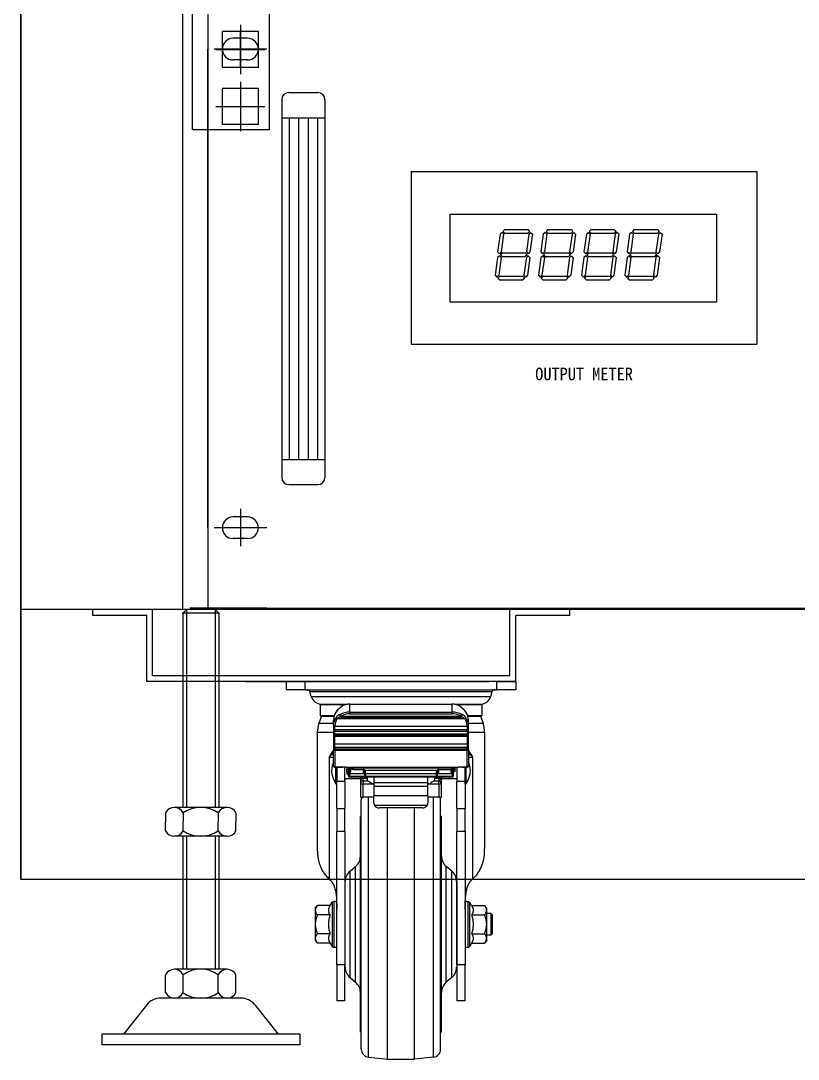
# Model space of a CAD drawing. Header units: millimetres. Extents: x 0 to 841, y 0 to 594.
# Drawn here: x 427.6 to 438.4, y 117.29 to 131.72 of the extents above; entities that cross this region are included whole.
import ezdxf
from ezdxf.enums import TextEntityAlignment as Align

# ---------------------------------------------------------------- set-up
doc = ezdxf.new("R2010")
doc.units = ezdxf.units.MM
doc.header["$LTSCALE"] = 10
doc.layers.add('LINE05', color=2, linetype='Continuous')
doc.layers.add('LINE06', color=9, linetype='Continuous')
doc.styles.get("Standard").update_dxf_attribs({"font": 'GulimChe.ttf'})

msp = doc.modelspace()

# ---------------------------------------------------------------- linework, layer by layer
at = {"layer": 'LINE05'}
for p, q in [((427.597, 227.286), (427.597, 119.786)), ((427.597, 119.786), (427.597, 227.286)), ((429.847, 123.536), (429.847, 223.661)), ((456.947, 123.536), (427.597, 123.536)), ((428.597, 123.456), (428.597, 123.536)), ((429.347, 123.456), (428.597, 123.456)), ((429.347, 122.536), (429.347, 123.456)), ((429.427, 122.616), (429.427, 123.536)), ((429.947, 123.561), (431.017, 123.561)), ((454.347, 123.549), (430.197, 123.549)), ((430.197, 123.549), (454.347, 123.549)), ((454.347, 123.549), (430.197, 123.549)), ((434.392, 122.616), (434.392, 123.536)), ((434.472, 122.536), (434.472, 123.456)), ((435.222, 123.456), (434.472, 123.456)), ((435.222, 123.456), (435.222, 123.536)), ((434.392, 122.616), (429.427, 122.616)), ((434.472, 122.536), (429.347, 122.536)), ((430.722, 122.536), (434.097, 122.536)), ((431.284, 122.536), (431.547, 122.536)), ((431.284, 122.536), (431.284, 122.423)), ((431.547, 122.423), (431.284, 122.423)), ((434.209, 122.536), (431.547, 122.536)), ((431.547, 122.423), (431.547, 122.536)), ((431.547, 122.423), (434.209, 122.423)), ((434.209, 122.536), (434.472, 122.536)), ((434.209, 122.423), (434.209, 122.536)), ((434.472, 122.423), (434.209, 122.423)), ((434.472, 122.536), (434.472, 122.423)), ((431.611, 122.397), (434.145, 122.397)), ((431.631, 122.328), (431.611, 122.397)), ((431.631, 122.328), (434.125, 122.328)), ((434.125, 122.328), (434.145, 122.397)), ((431.755, 122.215), (432.102, 122.215)), ((431.755, 122.215), (431.755, 122.063)), ((431.775, 122.221), (432.131, 122.221)), ((432.166, 122.223), (433.591, 122.223)), ((432.166, 122.223), (432.166, 122.222)), ((432.166, 122.222), (433.591, 122.222)), ((432.166, 122.112), (432.166, 122.222)), ((433.591, 122.222), (433.591, 122.223)), ((433.591, 122.112), (433.591, 122.222)), ((433.625, 122.221), (433.981, 122.221)), ((433.655, 122.215), (434.001, 122.215)), ((434.001, 122.215), (434.001, 122.063)), ((431.773, 122.056), (431.738, 121.957)), ((431.755, 122.063), (431.951, 122.063)), ((431.763, 122.056), (431.949, 122.056)), ((431.941, 121.923), (431.941, 121.999)), ((431.993, 122.021), (433.764, 122.021)), ((432.047, 122.053), (433.709, 122.053)), ((432.047, 122.053), (432.047, 122.041)), ((432.047, 122.041), (433.709, 122.041)), ((432.166, 122.112), (433.591, 122.112)), ((432.166, 122.112), (432.166, 122.088)), ((432.166, 122.088), (433.591, 122.088)), ((433.591, 122.088), (433.591, 122.112)), ((433.709, 122.041), (433.709, 122.053)), ((433.805, 122.063), (434.001, 122.063)), ((433.807, 122.056), (433.994, 122.056)), ((433.816, 121.923), (433.816, 121.999)), ((433.983, 122.056), (434.019, 121.957)), ((431.738, 121.957), (431.941, 121.957)), ((431.941, 121.923), (431.941, 121.85)), ((431.941, 121.85), (431.941, 121.815)), ((431.959, 121.916), (433.797, 121.916)), ((431.959, 121.868), (431.959, 121.916)), ((431.959, 121.868), (433.797, 121.868)), ((431.959, 121.868), (431.959, 121.843)), ((433.797, 121.843), (431.959, 121.843)), ((431.959, 121.809), (431.959, 121.843)), ((433.797, 121.916), (433.797, 121.868)), ((433.797, 121.843), (433.797, 121.868)), ((433.797, 121.843), (433.797, 121.809)), ((433.816, 121.957), (434.019, 121.957)), ((433.816, 121.85), (433.816, 121.923)), ((433.816, 121.815), (433.816, 121.85)), ((431.716, 121.83), (431.941, 121.83)), ((431.716, 121.83), (431.716, 120.213)), ((431.941, 121.815), (431.941, 121.784)), ((431.941, 121.784), (431.941, 121.679)), ((431.959, 121.809), (433.797, 121.809)), ((431.959, 121.809), (431.959, 121.797)), ((431.959, 121.797), (433.797, 121.797)), ((431.959, 121.777), (431.959, 121.797)), ((431.959, 121.672), (431.959, 121.777)), ((431.959, 121.777), (433.797, 121.777)), ((433.797, 121.797), (433.797, 121.809)), ((433.797, 121.797), (433.797, 121.777)), ((433.797, 121.777), (433.797, 121.672)), ((433.816, 121.83), (434.041, 121.83)), ((433.816, 121.784), (433.816, 121.815)), ((433.816, 121.679), (433.816, 121.784)), ((434.041, 121.83), (434.041, 120.213)), ((431.941, 121.679), (431.941, 121.606)), ((431.941, 121.606), (431.941, 121.589)), ((431.941, 121.364), (431.941, 121.589)), ((431.959, 121.672), (433.797, 121.672)), ((431.959, 121.624), (431.959, 121.672)), ((431.959, 121.624), (433.797, 121.624)), ((431.959, 121.624), (431.959, 121.599)), ((431.959, 121.599), (433.797, 121.599)), ((431.959, 121.582), (431.959, 121.599)), ((431.959, 121.582), (433.797, 121.582)), ((431.959, 121.582), (431.959, 121.345)), ((433.797, 121.672), (433.797, 121.624)), ((433.797, 121.599), (433.797, 121.624)), ((433.797, 121.599), (433.797, 121.582)), ((433.797, 121.345), (433.797, 121.582)), ((433.816, 121.606), (433.816, 121.679)), ((433.816, 121.589), (433.816, 121.606)), ((433.816, 121.589), (433.816, 121.364)), ((431.881, 121.486), (431.941, 121.486)), ((431.881, 121.486), (431.881, 119.792)), ((433.816, 121.486), (433.875, 121.486)), ((433.875, 119.792), (433.875, 121.486)), ((431.959, 121.345), (431.959, 121.345)), ((431.959, 121.345), (432.072, 121.345)), ((432.072, 121.345), (431.959, 121.345)), ((431.974, 121.115), (431.974, 121.345)), ((431.98, 121.111), (431.98, 121.345)), ((431.988, 121.345), (431.988, 121.148)), ((432.072, 121.345), (432.072, 121.345)), ((432.1, 121.148), (432.1, 121.345)), ((432.116, 121.345), (433.678, 121.345)), ((432.128, 121.345), (432.128, 121.317)), ((432.128, 121.317), (432.147, 121.317)), ((432.128, 121.28), (432.128, 121.317)), ((432.128, 121.28), (432.128, 121.254)), ((432.147, 121.28), (432.128, 121.28)), ((432.128, 121.254), (432.147, 121.254)), ((432.147, 121.345), (432.147, 121.344)), ((432.147, 121.344), (432.147, 121.305)), ((432.147, 121.305), (432.147, 121.263)), ((432.147, 121.263), (432.147, 121.226)), ((433.636, 121.334), (432.158, 121.334)), ((432.166, 121.321), (432.166, 121.331)), ((432.166, 121.321), (432.166, 121.314)), ((432.178, 121.321), (432.166, 121.321)), ((432.178, 121.314), (432.166, 121.314)), ((432.166, 121.273), (432.166, 121.314)), ((432.166, 121.273), (432.166, 121.254)), ((432.177, 121.273), (432.166, 121.273)), ((432.166, 121.217), (432.166, 121.254)), ((432.372, 121.254), (432.166, 121.254)), ((432.222, 121.313), (432.353, 121.313)), ((432.353, 121.313), (432.353, 121.266)), ((432.372, 121.273), (432.353, 121.273)), ((432.372, 121.308), (432.372, 121.273)), ((432.372, 121.254), (432.372, 121.273)), ((432.372, 121.254), (432.372, 121.22)), ((433.376, 121.298), (432.38, 121.298)), ((432.39, 121.257), (433.366, 121.257)), ((433.384, 121.273), (433.384, 121.308)), ((433.384, 121.273), (433.384, 121.254)), ((433.403, 121.273), (433.384, 121.273)), ((433.384, 121.22), (433.384, 121.254)), ((433.591, 121.254), (433.384, 121.254)), ((433.403, 121.266), (433.403, 121.313)), ((433.403, 121.313), (433.572, 121.313)), ((433.591, 121.273), (433.58, 121.273)), ((433.591, 121.314), (433.581, 121.314)), ((433.591, 121.314), (433.591, 121.316)), ((433.591, 121.314), (433.591, 121.273)), ((433.591, 121.254), (433.591, 121.273)), ((433.591, 121.254), (433.591, 121.217)), ((433.609, 121.305), (433.609, 121.322)), ((433.609, 121.317), (433.628, 121.317)), ((433.609, 121.263), (433.609, 121.305)), ((433.628, 121.28), (433.609, 121.28)), ((433.609, 121.226), (433.609, 121.263)), ((433.628, 121.331), (433.628, 121.317)), ((433.628, 121.317), (433.628, 121.28)), ((433.647, 121.344), (433.647, 121.345)), ((433.656, 121.345), (433.656, 121.148)), ((433.722, 121.345), (433.797, 121.345)), ((433.797, 121.345), (433.722, 121.345)), ((433.722, 121.345), (433.722, 121.345)), ((433.769, 121.111), (433.769, 121.345)), ((433.769, 121.148), (433.769, 121.345)), ((433.777, 121.111), (433.777, 121.345)), ((433.782, 121.114), (433.782, 121.345)), ((433.797, 121.345), (433.797, 121.345)), ((431.98, 121.111), (431.988, 121.111)), ((431.988, 120.773), (431.988, 121.148)), ((432.1, 121.148), (431.988, 121.148)), ((432.1, 121.186), (432.316, 121.186)), ((432.1, 121.148), (432.1, 120.773)), ((433.591, 121.217), (432.166, 121.217)), ((432.166, 121.217), (432.166, 121.207)), ((433.591, 121.207), (432.166, 121.207)), ((432.316, 121.189), (432.316, 121.157)), ((432.316, 121.157), (432.316, 121.116)), ((432.316, 121.116), (432.316, 120.93)), ((432.353, 121.194), (432.353, 121.207)), ((432.353, 121.193), (432.353, 121.194)), ((432.409, 121.194), (432.353, 121.194)), ((432.353, 121.193), (432.409, 121.193)), ((432.353, 121.152), (432.353, 121.193)), ((432.353, 121.152), (432.353, 121.113)), ((432.424, 121.152), (432.353, 121.152)), ((432.353, 120.927), (432.353, 121.113)), ((432.353, 121.113), (432.484, 121.113)), ((432.39, 121.218), (433.366, 121.218)), ((432.391, 121.218), (432.391, 121.251)), ((432.409, 121.207), (432.409, 121.164)), ((432.484, 121.113), (432.503, 121.113)), ((432.503, 121.207), (432.503, 121.128)), ((433.253, 121.128), (432.503, 121.128)), ((432.503, 121.128), (432.503, 121.08)), ((433.253, 121.128), (433.253, 121.207)), ((433.253, 121.08), (433.253, 121.128)), ((433.253, 121.113), (433.272, 121.113)), ((433.272, 121.113), (433.403, 121.113)), ((433.403, 121.152), (433.332, 121.152)), ((433.347, 121.164), (433.347, 121.207)), ((433.403, 121.194), (433.347, 121.194)), ((433.347, 121.193), (433.403, 121.193)), ((433.366, 121.251), (433.366, 121.218)), ((433.403, 121.207), (433.403, 121.194)), ((433.403, 121.193), (433.403, 121.194)), ((433.403, 121.193), (433.403, 121.152)), ((433.403, 121.113), (433.403, 121.152)), ((433.403, 121.113), (433.403, 120.927)), ((433.441, 121.157), (433.441, 121.189)), ((433.441, 121.186), (433.656, 121.186)), ((433.441, 121.116), (433.441, 121.157)), ((433.441, 120.93), (433.441, 121.116)), ((433.591, 121.207), (433.591, 121.217)), ((433.769, 121.148), (433.656, 121.148)), ((433.656, 120.773), (433.656, 121.148)), ((433.769, 121.148), (433.769, 120.773)), ((433.769, 121.111), (433.777, 121.111)), ((432.503, 121.08), (433.253, 121.08)), ((432.503, 121.08), (432.503, 120.946)), ((433.253, 120.946), (433.253, 121.08)), ((432.327, 117.425), (432.327, 120.897)), ((432.503, 120.927), (432.353, 120.927)), ((432.428, 117.313), (432.428, 120.927)), ((433.253, 120.946), (432.503, 120.946)), ((432.503, 120.848), (432.503, 120.946)), ((433.253, 120.946), (433.253, 120.848)), ((433.403, 120.927), (433.253, 120.927)), ((433.328, 117.313), (433.328, 120.927)), ((433.429, 117.425), (433.429, 120.897)), ((431.988, 120.773), (431.988, 120.458)), ((431.988, 120.773), (432.1, 120.773)), ((432.1, 120.458), (432.1, 120.773)), ((433.243, 120.812), (432.513, 120.812)), ((433.178, 120.779), (432.578, 120.779)), ((432.691, 117.286), (432.691, 120.779)), ((433.066, 117.286), (433.066, 120.779)), ((433.656, 120.773), (433.769, 120.773)), ((433.656, 120.773), (433.656, 120.458)), ((433.769, 120.458), (433.769, 120.773)), ((432.316, 120.661), (432.327, 120.662)), ((432.316, 117.661), (432.316, 120.661)), ((433.441, 120.661), (433.429, 120.662)), ((433.441, 117.661), (433.441, 120.661)), ((431.988, 118.597), (431.988, 120.458)), ((431.988, 120.458), (432.1, 120.458)), ((432.1, 120.458), (432.1, 118.597)), ((433.656, 118.597), (433.656, 120.458)), ((433.656, 120.458), (433.769, 120.458)), ((433.769, 120.458), (433.769, 118.597)), ((432.171, 119.901), (432.248, 119.965)), ((432.248, 118.357), (432.248, 119.965)), ((433.585, 119.901), (433.508, 119.965)), ((433.508, 118.357), (433.508, 119.965)), ((432.171, 118.421), (432.171, 119.901)), ((433.585, 118.421), (433.585, 119.901)), ((456.947, 119.786), (427.597, 119.786)), ((432.104, 118.565), (432.104, 119.757)), ((433.653, 119.757), (433.653, 118.565)), ((431.688, 119.386), (431.717, 119.421)), ((431.688, 119.386), (431.688, 119.356)), ((431.896, 119.421), (431.717, 119.421)), ((431.896, 119.421), (431.924, 119.467)), ((431.924, 119.467), (431.924, 119.161)), ((431.961, 119.48), (431.946, 119.48)), ((431.946, 119.48), (431.946, 119.161)), ((433.795, 119.48), (433.81, 119.48)), ((433.81, 118.842), (433.81, 119.48)), ((433.86, 119.421), (433.833, 119.467)), ((433.833, 118.855), (433.833, 119.467)), ((433.86, 119.421), (434.04, 119.421)), ((434.069, 119.386), (434.04, 119.421)), ((434.069, 119.356), (434.069, 119.386)), ((431.688, 119.356), (431.688, 119.161)), ((431.896, 119.291), (431.717, 119.291)), ((432.104, 119.307), (432.1, 119.307)), ((433.653, 119.307), (433.656, 119.307)), ((433.86, 119.291), (434.04, 119.291)), ((434.069, 119.161), (434.069, 119.356)), ((434.125, 119.311), (434.069, 119.311)), ((434.144, 119.292), (434.125, 119.311)), ((434.125, 119.311), (434.125, 119.161)), ((434.144, 119.292), (434.144, 119.161)), ((431.688, 119.161), (431.688, 118.966)), ((431.924, 119.161), (431.924, 118.855)), ((431.946, 119.161), (431.946, 118.842)), ((434.069, 118.966), (434.069, 119.161)), ((434.125, 119.161), (434.125, 119.011)), ((434.144, 119.161), (434.144, 119.03)), ((431.688, 118.966), (431.688, 118.936)), ((431.896, 119.031), (431.717, 119.031)), ((432.104, 119.015), (432.1, 119.015)), ((433.653, 119.015), (433.656, 119.015)), ((433.86, 119.031), (434.04, 119.031)), ((434.125, 119.011), (434.069, 119.011)), ((434.069, 118.936), (434.069, 118.966)), ((434.144, 119.03), (434.125, 119.011)), ((431.688, 118.936), (431.717, 118.901)), ((431.896, 118.901), (431.717, 118.901)), ((431.896, 118.901), (431.924, 118.855)), ((431.961, 118.842), (431.946, 118.842)), ((433.795, 118.842), (433.81, 118.842)), ((433.86, 118.901), (433.833, 118.855)), ((433.86, 118.901), (434.04, 118.901)), ((434.069, 118.936), (434.04, 118.901)), ((431.988, 118.597), (431.988, 118.1)), ((432.1, 118.597), (431.988, 118.597)), ((432.1, 118.1), (432.1, 118.597)), ((433.769, 118.597), (433.656, 118.597)), ((433.656, 118.597), (433.656, 118.1)), ((433.769, 118.1), (433.769, 118.597)), ((432.171, 118.421), (432.248, 118.357)), ((433.585, 118.421), (433.508, 118.357)), ((432.1, 118.1), (431.988, 118.1)), ((433.769, 118.1), (433.656, 118.1)), ((432.316, 117.661), (432.327, 117.66)), ((433.441, 117.661), (433.429, 117.66)), ((432.428, 117.313), (432.691, 117.286)), ((432.691, 117.286), (433.066, 117.286)), ((433.328, 117.313), (433.066, 117.286))]:
    msp.add_line(p, q, dxfattribs=at)
at = {"layer": 'LINE05', "ltscale": 0.3}
for p, q in [((429.897, 123.536), (429.847, 123.486)), ((430.347, 123.486), (429.847, 123.486)), ((429.847, 123.486), (429.847, 120.786)), ((430.297, 123.536), (429.897, 123.536)), ((429.897, 123.536), (429.897, 120.786)), ((430.297, 123.536), (430.297, 120.786)), ((430.297, 123.536), (430.347, 123.486)), ((430.347, 123.486), (430.347, 120.786)), ((429.609, 120.711), (429.609, 120.586)), ((430.463, 120.786), (429.731, 120.786)), ((429.853, 120.711), (429.853, 120.586)), ((430.341, 120.711), (430.341, 120.586)), ((430.584, 120.711), (430.584, 120.586)), ((429.609, 120.461), (429.609, 120.586)), ((429.853, 120.461), (429.853, 120.586)), ((430.341, 120.461), (430.341, 120.586)), ((430.584, 120.461), (430.584, 120.586)), ((430.463, 120.386), (429.731, 120.386)), ((429.847, 120.386), (429.847, 118.536)), ((429.897, 120.386), (429.897, 118.536)), ((430.297, 120.386), (430.297, 118.536)), ((430.347, 120.386), (430.347, 118.536)), ((430.463, 118.536), (429.731, 118.536)), ((429.609, 118.211), (429.609, 118.461)), ((429.853, 118.211), (429.853, 118.461)), ((430.341, 118.211), (430.341, 118.461)), ((430.584, 118.211), (430.584, 118.461)), ((430.652, 118.136), (429.542, 118.136)), ((430.463, 118.136), (429.731, 118.136)), ((429.347, 118.042), (429.022, 117.636)), ((430.847, 118.042), (431.172, 117.636)), ((431.472, 117.636), (428.722, 117.636)), ((428.722, 117.636), (428.722, 117.486)), ((431.472, 117.636), (431.472, 117.486)), ((431.472, 117.486), (428.722, 117.486))]:
    msp.add_line(p, q, dxfattribs=at)
at = {"layer": 'LINE05'}
for centre, radius, start, end in [((431.575, 122.386), 0.0375, 16.5044, 90), ((434.181, 122.386), 0.0375, 90, 163.4956), ((431.775, 122.371), 0.15, 196.5044, 270), ((433.981, 122.371), 0.15, 270, 343.4956), ((432.143, 121.998), 0.203, 137.8033, 179.7098), ((432.109, 122.303), 0.12, 223.4325, 227.6176), ((432.074, 122.185), 0.0187, 114.7163, 134.2918), ((432.165, 121.986), 0.238, 89.9301, 114.609), ((433.591, 121.986), 0.238, 65.391, 90.0699), ((433.682, 122.185), 0.0187, 45.7082, 65.2837), ((433.647, 122.303), 0.12, 312.3824, 316.5675), ((433.613, 121.998), 0.203, 0.2902, 42.1967), ((431.763, 122.063), 0.0075, 180, 270), ((432.055, 121.957), 0.0897, 102.1704, 134.0691), ((432.047, 122.06), 0.0187, 180, 270), ((433.709, 122.06), 0.0187, 270, 0), ((433.701, 121.957), 0.0893, 45.8701, 77.8895), ((433.994, 122.063), 0.0075, 270, 0), ((432.091, 121.83), 0.375, 160.3194, 180), ((433.666, 121.83), 0.375, 0, 19.6806), ((431.959, 121.815), 0.0187, 180, 270), ((433.797, 121.815), 0.0187, 270, 0), ((432.935, 120.879), 1.217, 144.8266, 150.0555), ((434.677, 118.938), 3.782, 136.3305, 137.6573), ((432.819, 120.878), 1.219, 29.9487, 35.1692), ((431.064, 118.924), 3.803, 42.3463, 43.6658), ((432.328, 121.263), 0.417, 158.2595, 175.1007), ((433.429, 121.263), 0.417, 4.9037, 21.7594), ((432.328, 121.334), 0.417, 184.8993, 211.7792), ((431.959, 121.364), 0.0187, 180, 270), ((432.279, 121.251), 0.111, 0.1652, 3.1047), ((433.477, 121.251), 0.111, 176.8953, 179.8348), ((433.429, 121.334), 0.417, 328.0894, 355.0963), ((433.797, 121.364), 0.0187, 270, 0), ((431.98, 121.119), 0.0075, 211.7792, 270), ((432.166, 121.226), 0.0187, 180, 270), ((432.353, 121.189), 0.0375, 150.8752, 180), ((433.403, 121.189), 0.0375, 0, 29.1248), ((433.591, 121.226), 0.0187, 270, 0), ((433.761, 121.179), 0.0075, 0, 6.6921), ((433.777, 121.119), 0.0075, 270, 320.8959), ((432.439, 120.897), 0.112, 164.2864, 180), ((432.567, 120.846), 0.0643, 178.7006, 212.5392), ((433.189, 120.846), 0.0643, 327.4608, 1.2994), ((433.317, 120.897), 0.112, 0, 15.7136), ((432.128, 120.109), 0.187, 309.8056, 0), ((433.628, 120.109), 0.187, 180.0401, 230.1944), ((432.291, 119.757), 0.187, 129.8056, 180), ((433.465, 119.757), 0.187, 0, 50.1944), ((431.946, 119.453), 0.0262, 90, 149.0362), ((431.961, 119.453), 0.0262, 0, 90), ((433.795, 119.453), 0.0262, 90, 180), ((433.81, 119.453), 0.0262, 30.9638, 90), ((431.946, 118.868), 0.0262, 210.9638, 270), ((431.961, 118.868), 0.0262, 270, 0), ((433.795, 118.868), 0.0262, 180, 270), ((433.81, 118.868), 0.0262, 270, 329.0362), ((432.291, 118.565), 0.187, 180, 230.1944), ((433.465, 118.565), 0.187, 309.8056, 0), ((432.128, 118.213), 0.187, 0, 50.1944), ((433.628, 118.213), 0.187, 129.8056, 179.9599), ((432.439, 117.425), 0.112, 180, 264.114), ((433.317, 117.425), 0.112, 275.886, 0)]:
    msp.add_arc(centre, radius, start, end, dxfattribs=at)
at = {"layer": 'LINE05', "ltscale": 0.3}
for centre, radius, start, end in [((429.731, 120.65), 0.137, 26.785, 153.215), ((430.097, 120.353), 0.434, 55.7945, 124.2055), ((430.463, 120.65), 0.137, 26.785, 153.215), ((429.731, 120.523), 0.137, 206.785, 333.215), ((430.097, 120.82), 0.434, 235.7945, 304.2055), ((430.463, 120.523), 0.137, 206.785, 333.215), ((429.731, 118.399), 0.137, 26.785, 153.215), ((430.097, 118.102), 0.434, 55.7945, 124.2055), ((430.463, 118.399), 0.137, 26.785, 153.215), ((429.542, 117.886), 0.25, 90, 141.3402), ((429.731, 118.273), 0.137, 206.785, 333.215), ((430.097, 118.57), 0.434, 235.7945, 304.2055), ((430.463, 118.273), 0.137, 206.785, 333.215), ((430.652, 117.886), 0.25, 38.6598, 90)]:
    msp.add_arc(centre, radius, start, end, dxfattribs=at)
at = {"layer": 'LINE05'}
for centre, major_axis, ratio, start_param, end_param in [((432.166, 121.999), (-0.225, 0), 0.929819, -0.693289, 0), ((432.007, 122.122), (-0.014, 0.0125), 0.28306, 0, 0.247744), ((432.074, 122.185), (-0.0131, 0.0134), 0.625404, -0.436399, 0), ((432.166, 122.013), (0.225, 0), 0.929819, 1.570796, 2.030464), ((432.074, 122.185), (-0.0078, 0.017), 0.163271, 0, 0.340866), ((433.591, 122.013), (0.225, 0), 0.929819, 1.111128, 1.570796), ((433.682, 122.185), (0.0078, 0.017), 0.163271, -0.340866, 0), ((433.682, 122.185), (0.0131, 0.0134), 0.625404, 0, 0.436399), ((433.749, 122.122), (0.014, 0.0125), 0.28306, -0.247744, 0), ((433.591, 121.999), (0.225, 0), 0.929819, 0, 0.693289), ((432.166, 121.923), (-0.225, 0), 0.929819, -0.576931, 0), ((432.166, 121.916), (0.206, 0), 0.929819, 2.564661, 3.141593), ((431.993, 122.028), (-0.0154, 0.0108), 0.30845, 0.212625, 1.783421), ((432.047, 122.06), (-0.0187, 0), 0.929819, -0.958242, 0), ((432.166, 121.903), (0.225, 0), 0.929819, 1.570796, 2.183351), ((432.047, 122.06), (-0.0103, 0.0157), 0.211595, 0.313175, 1.883971), ((432.166, 121.896), (0.206, 0), 0.929819, 1.570796, 2.183351), ((433.591, 121.903), (-0.225, 0), 0.929819, 4.099834, 4.712389), ((433.591, 121.896), (-0.206, 0), 0.929819, 4.099834, 4.712389), ((433.709, 122.06), (0.0103, 0.0157), 0.211595, 4.399214, 5.97001), ((433.709, 122.06), (0.0187, 0), 0.929819, 0, 0.958242), ((433.764, 122.028), (0.0154, 0.0108), 0.30845, 4.499764, 6.070561), ((433.591, 121.916), (-0.206, 0), 0.929819, 3.141593, 3.718524), ((433.591, 121.923), (0.225, 0), 0.929819, 0, 0.576931), ((431.959, 121.923), (-0.0187, 0), 0.368017, 0, 1.570796), ((431.959, 121.85), (-0.0187, 0), 0.929819, -1.570796, 0), ((431.959, 121.85), (-0.0187, 0), 0.368017, 0, 1.570796), ((433.797, 121.923), (0.0187, 0), 0.368017, 4.712389, 6.283185), ((433.797, 121.85), (0.0187, 0), 0.929819, 0, 1.570796), ((433.797, 121.85), (0.0187, 0), 0.368017, 4.712389, 6.283185), ((431.959, 121.815), (-0.0187, 0), 0.368017, 0, 1.570796), ((431.959, 121.784), (-0.0187, 0), 0.368017, 0, 1.570796), ((433.797, 121.815), (0.0187, 0), 0.368017, 4.712389, 6.283185), ((433.797, 121.784), (0.0187, 0), 0.368017, 4.712389, 6.283185), ((431.959, 121.679), (-0.0187, 0), 0.368017, 0, 1.570796), ((431.959, 121.606), (-0.0187, 0), 0.929819, -1.570796, 0), ((431.959, 121.606), (-0.0187, 0), 0.368017, 0, 1.570796), ((431.959, 121.589), (-0.0187, 0), 0.368017, 0, 1.570796), ((433.797, 121.679), (0.0187, 0), 0.368017, 4.712389, 6.283185), ((433.797, 121.606), (0.0187, 0), 0.929819, 0, 1.570796), ((433.797, 121.606), (0.0187, 0), 0.368017, 4.712389, 6.283185), ((433.797, 121.589), (0.0187, 0), 0.368017, 4.712389, 6.283185), ((431.959, 121.364), (-0.0187, 0), 0.99951, 0, 1.570796), ((432.222, 121.344), (-0.075, 0), 0.245505, 0, 0.54488), ((432.166, 121.305), (-0.0187, 0), 0.848546, -1.570796, 0), ((432.166, 121.305), (-0.0187, 0), 0.497115, -1.570796, 0), ((432.166, 121.263), (-0.0187, 0), 0.497115, -1.570796, 0), ((432.166, 121.263), (0.0187, 0), 0.49028, 3.141593, 4.712389), ((432.173, 121.336), (0, 0.0375), 0.15, 3.362326, 4.405972), ((432.173, 121.336), (0, 0.075), 0.15, 3.494197, 4.527451), ((432.372, 121.282), (-0.0187, 0), 0.497115, 1.570796, 2.578494), ((432.372, 121.245), (0.0187, 0), 0.49028, 0, 1.570796), ((432.353, 121.251), (0, 0.0679), 0.55201, -1.477547, -0.810307), ((433.403, 121.251), (0, 0.0679), 0.55201, 0.810307, 1.477547), ((433.384, 121.245), (-0.0187, 0), 0.49028, -1.570796, 0), ((433.384, 121.282), (0.0187, 0), 0.497115, 3.704692, 4.712389), ((433.583, 121.336), (0, 0.075), 0.15, 1.876835, 2.788989), ((433.583, 121.336), (0, 0.0375), 0.15, 2.207194, 2.92086), ((433.591, 121.305), (0.0187, 0), 0.497115, 0, 1.570796), ((433.591, 121.263), (0.0187, 0), 0.497115, 0, 1.570796), ((433.591, 121.263), (-0.0187, 0), 0.49028, 1.570796, 3.141593), ((433.591, 121.305), (-0.0187, 0), 0.848546, 3.141593, 4.193308), ((433.572, 121.344), (0.075, 0), 0.245505, -0.54488, 0), ((433.797, 121.364), (0.0187, 0), 0.99951, 4.712389, 6.283185), ((432.166, 121.226), (0.0187, 0), 0.49028, 3.141593, 4.712389), ((432.353, 121.189), (-0.0375, 0), 0.997673, -0.509623, 0), ((432.353, 121.157), (0.0375, 0), 0.997673, 1.570796, 3.141593), ((432.353, 121.157), (0.0375, 0), 0.964927, 1.570796, 3.141593), ((432.353, 121.116), (0.0375, 0), 0.964927, 1.570796, 3.141593), ((432.353, 121.116), (0.0375, 0), 0.068183, 3.141593, 4.712389), ((432.484, 121.164), (-0.075, 0), 0.267718, 0, 0.641076), ((433.272, 121.164), (0.075, 0), 0.267718, -0.641076, 0), ((433.403, 121.157), (-0.0375, 0), 0.997673, 3.141593, 4.712389), ((433.403, 121.157), (-0.0375, 0), 0.964927, 3.141593, 4.712389), ((433.403, 121.116), (-0.0375, 0), 0.964927, 3.141593, 4.712389), ((433.403, 121.116), (-0.0375, 0), 0.068183, 1.570796, 3.141593), ((433.403, 121.189), (-0.0375, 0), 0.997673, 3.141593, 3.651216), ((433.591, 121.226), (-0.0187, 0), 0.49028, 1.570796, 3.141593), ((432.353, 120.93), (0.0375, 0), 0.068183, 3.141593, 4.712389), ((433.403, 120.93), (-0.0375, 0), 0.068183, 1.570796, 3.141593), ((432.578, 120.845), (-0.075, 0), 0.875473, 0.525142, 1.570796), ((433.178, 120.845), (-0.075, 0), 0.875473, 1.570796, 2.61645)]:
    msp.add_ellipse(centre, major_axis=major_axis, ratio=ratio, start_param=start_param, end_param=end_param, dxfattribs=at)
for points, degree, knots in [([(431.993, 122.133), (431.997, 122.137), (432.001, 122.142), (432.01, 122.151), (432.015, 122.156), (432.023, 122.164), (432.026, 122.167), (432.031, 122.171), (432.033, 122.172), (432.037, 122.176), (432.039, 122.178), (432.046, 122.184), (432.05, 122.187), (432.058, 122.194), (432.062, 122.197), (432.066, 122.2)], 3, [0, 0, 0, 0, 0.448693, 0.448693, 0.961486, 0.961486, 1.281981, 1.281981, 1.442229, 1.442229, 1.698625, 1.698625, 2.108859, 2.108859, 2.563962, 2.563962, 2.563962, 2.563962]), ([(431.993, 122.134), (431.995, 122.137), (431.998, 122.14), (432, 122.142), (432.003, 122.145), (432.006, 122.148), (432.008, 122.15), (432.011, 122.153), (432.014, 122.156), (432.017, 122.159), (432.021, 122.162), (432.024, 122.166), (432.028, 122.169), (432.031, 122.172), (432.035, 122.175), (432.038, 122.178), (432.041, 122.181), (432.044, 122.184), (432.047, 122.186), (432.05, 122.189), (432.053, 122.191), (432.056, 122.194), (432.059, 122.196), (432.061, 122.198)], 1, [0, 0, 0.099794, 0.199588, 0.299382, 0.399176, 0.49897, 0.598764, 0.698557, 0.798351, 0.927586, 1.056821, 1.186056, 1.31529, 1.444525, 1.57376, 1.702994, 1.813359, 1.923723, 2.034087, 2.144451, 2.259955, 2.375459, 2.490963, 2.606467, 2.606467]), ([(433.69, 122.2), (433.694, 122.197), (433.698, 122.194), (433.707, 122.186), (433.712, 122.182), (433.72, 122.175), (433.724, 122.172), (433.728, 122.168), (433.73, 122.167), (433.734, 122.163), (433.737, 122.16), (433.743, 122.154), (433.747, 122.15), (433.756, 122.142), (433.76, 122.137), (433.764, 122.133)], 3, [0, 0, 0, 0, 0.448693, 0.448693, 0.961486, 0.961486, 1.281981, 1.281981, 1.442229, 1.442229, 1.698625, 1.698625, 2.108859, 2.108859, 2.563962, 2.563962, 2.563962, 2.563962]), ([(433.695, 122.198), (433.696, 122.197), (433.697, 122.196), (433.699, 122.195), (433.7, 122.194), (433.702, 122.192), (433.704, 122.191), (433.705, 122.189), (433.707, 122.187), (433.71, 122.185), (433.713, 122.183), (433.715, 122.181), (433.718, 122.179), (433.72, 122.176), (433.723, 122.174), (433.726, 122.171), (433.73, 122.168), (433.733, 122.165), (433.736, 122.162), (433.739, 122.159), (433.742, 122.156), (433.745, 122.153), (433.748, 122.15), (433.752, 122.147), (433.755, 122.144), (433.758, 122.141), (433.76, 122.137), (433.763, 122.134)], 1, [0, 0, 0.05269, 0.10538, 0.158069, 0.210759, 0.286127, 0.361495, 0.436864, 0.512232, 0.608527, 0.704822, 0.801117, 0.897412, 0.993707, 1.090002, 1.206636, 1.323271, 1.439905, 1.556539, 1.673174, 1.789808, 1.906443, 2.023077, 2.140235, 2.257393, 2.37455, 2.491708, 2.608866, 2.608866]), ([(432.036, 122.074), (432.036, 122.076), (432.035, 122.077), (432.029, 122.078), (432.025, 122.077), (432.018, 122.074), (432.015, 122.072), (432.01, 122.07), (432.009, 122.069), (432.005, 122.066), (432.003, 122.064), (431.996, 122.059), (431.993, 122.056), (431.985, 122.048), (431.981, 122.043), (431.977, 122.037)], 3, [0, 0, 0, 0, 0.488836, 0.488836, 1.047505, 1.047505, 1.396673, 1.396673, 1.571257, 1.571257, 1.850592, 1.850592, 2.297527, 2.297527, 2.793346, 2.793346, 2.793346, 2.793346]), ([(433.779, 122.037), (433.776, 122.043), (433.772, 122.047), (433.763, 122.057), (433.758, 122.061), (433.75, 122.067), (433.747, 122.069), (433.743, 122.071), (433.741, 122.072), (433.738, 122.074), (433.735, 122.075), (433.73, 122.077), (433.727, 122.078), (433.722, 122.077), (433.72, 122.076), (433.72, 122.074)], 3, [0, 0, 0, 0, 0.488836, 0.488836, 1.047505, 1.047505, 1.396673, 1.396673, 1.571257, 1.571257, 1.850592, 1.850592, 2.297527, 2.297527, 2.793346, 2.793346, 2.793346, 2.793346]), ([(432.116, 121.345), (432.113, 121.345), (432.109, 121.345), (432.105, 121.345), (432.101, 121.345), (432.097, 121.345), (432.093, 121.345), (432.089, 121.345), (432.085, 121.345), (432.082, 121.345), (432.079, 121.345), (432.075, 121.345), (432.072, 121.345)], 1, [0, 0, 0.108138, 0.216275, 0.324413, 0.43255, 0.540688, 0.648825, 0.756963, 0.8651, 0.955648, 1.046195, 1.136743, 1.22729, 1.22729]), ([(432.116, 121.345), (432.108, 121.345), (432.099, 121.345), (432.084, 121.345), (432.078, 121.345), (432.072, 121.345)], 3, [2.701217, 2.701217, 2.701217, 2.701217, 3.435309, 3.435309, 3.926067, 3.926067, 3.926067, 3.926067]), ([(432.222, 121.313), (432.218, 121.313), (432.215, 121.314), (432.207, 121.315), (432.203, 121.316), (432.193, 121.319), (432.186, 121.321), (432.175, 121.326), (432.169, 121.329), (432.162, 121.332), (432.16, 121.333), (432.158, 121.334)], 3, [5.667254, 5.667254, 5.667254, 5.667254, 5.956554, 5.956554, 6.245853, 6.245853, 6.824453, 6.824453, 7.419967, 7.419967, 7.698129, 7.698129, 7.698129, 7.698129]), ([(432.38, 121.298), (432.38, 121.298), (432.38, 121.299), (432.377, 121.303), (432.375, 121.306), (432.369, 121.31), (432.366, 121.311), (432.36, 121.313), (432.356, 121.313), (432.353, 121.313)], 3, [4.8980624, 4.8980624, 4.8980624, 4.8980624, 4.9645093, 4.9645093, 5.3242619, 5.3242619, 5.5760694, 5.5760694, 5.8278769, 5.8278769, 5.8278769, 5.8278769]), ([(433.403, 121.313), (433.4, 121.313), (433.397, 121.313), (433.39, 121.311), (433.388, 121.31), (433.382, 121.306), (433.379, 121.303), (433.377, 121.299), (433.376, 121.298), (433.376, 121.298)], 3, [5.8278769, 5.8278769, 5.8278769, 5.8278769, 6.0796843, 6.0796843, 6.3314918, 6.3314918, 6.6912445, 6.6912445, 6.7576913, 6.7576913, 6.7576913, 6.7576913]), ([(433.636, 121.334), (433.634, 121.333), (433.632, 121.332), (433.625, 121.329), (433.619, 121.326), (433.608, 121.321), (433.601, 121.319), (433.59, 121.316), (433.587, 121.315), (433.579, 121.314), (433.576, 121.313), (433.572, 121.313)], 3, [3.636378, 3.636378, 3.636378, 3.636378, 3.91454, 3.91454, 4.510054, 4.510054, 5.088654, 5.088654, 5.377954, 5.377954, 5.667254, 5.667254, 5.667254, 5.667254]), ([(433.722, 121.345), (433.718, 121.345), (433.714, 121.345), (433.711, 121.345), (433.707, 121.345), (433.703, 121.345), (433.7, 121.345), (433.696, 121.345), (433.692, 121.345), (433.689, 121.345), (433.685, 121.345), (433.681, 121.345), (433.678, 121.345)], 1, [0, 0, 0.10001, 0.200019, 0.300029, 0.400038, 0.500048, 0.600058, 0.700067, 0.800077, 0.90702, 1.013963, 1.120906, 1.227849, 1.227849]), ([(433.722, 121.345), (433.713, 121.345), (433.705, 121.345), (433.69, 121.345), (433.683, 121.345), (433.678, 121.345)], 3, [0, 0, 0, 0, 0.687062, 0.687062, 1.22485, 1.22485, 1.22485, 1.22485]), ([(432.372, 121.22), (432.374, 121.22), (432.377, 121.22), (432.381, 121.22), (432.383, 121.219), (432.387, 121.219), (432.388, 121.219), (432.39, 121.218), (432.391, 121.218), (432.391, 121.218)], 3, [0, 0, 0, 0, 0.1864178, 0.1864178, 0.3728356, 0.3728356, 0.585674, 0.585674, 0.7985124, 0.7985124, 0.7985124, 0.7985124]), ([(432.424, 121.152), (432.426, 121.151), (432.428, 121.151), (432.434, 121.148), (432.438, 121.145), (432.449, 121.138), (432.456, 121.134), (432.47, 121.123), (432.478, 121.118), (432.484, 121.113)], 3, [5.574144, 5.574144, 5.574144, 5.574144, 5.797861, 5.797861, 6.251268, 6.251268, 6.916556, 6.916556, 7.581844, 7.581844, 7.581844, 7.581844]), ([(433.272, 121.113), (433.279, 121.118), (433.286, 121.123), (433.301, 121.134), (433.308, 121.138), (433.318, 121.145), (433.322, 121.148), (433.328, 121.151), (433.33, 121.151), (433.332, 121.152)], 3, [0, 0, 0, 0, 0.665288, 0.665288, 1.330576, 1.330576, 1.783983, 1.783983, 2.0077, 2.0077, 2.0077, 2.0077]), ([(433.366, 121.218), (433.366, 121.218), (433.366, 121.218), (433.368, 121.219), (433.37, 121.219), (433.373, 121.219), (433.375, 121.22), (433.38, 121.22), (433.382, 121.22), (433.384, 121.22)], 3, [0.8900031, 0.8900031, 0.8900031, 0.8900031, 1.1028415, 1.1028415, 1.3156799, 1.3156799, 1.5020977, 1.5020977, 1.6885156, 1.6885156, 1.6885156, 1.6885156]), ([(431.716, 120.213), (431.716, 120.207), (431.716, 120.202), (431.717, 120.152), (431.721, 120.108), (431.737, 120.025), (431.749, 119.986), (431.773, 119.932), (431.782, 119.914), (431.803, 119.881), (431.814, 119.866), (431.838, 119.835), (431.853, 119.819), (431.873, 119.799), (431.877, 119.796), (431.881, 119.792)], 3, [421.978339, 421.978339, 421.978339, 421.978339, 422.587464, 422.587464, 427.625771, 427.625771, 432.664078, 432.664078, 435.183232, 435.183232, 437.702386, 437.702386, 440.44459, 440.44459, 441.075695, 441.075695, 441.075695, 441.075695]), ([(433.875, 119.792), (433.879, 119.796), (433.883, 119.799), (433.904, 119.819), (433.918, 119.835), (433.943, 119.866), (433.954, 119.881), (433.974, 119.914), (433.983, 119.932), (434.007, 119.986), (434.019, 120.025), (434.036, 120.108), (434.04, 120.152), (434.041, 120.202), (434.041, 120.207), (434.041, 120.213)], 3, [31.352554, 31.352554, 31.352554, 31.352554, 31.983659, 31.983659, 34.725863, 34.725863, 37.245017, 37.245017, 39.764171, 39.764171, 44.802478, 44.802478, 49.840785, 49.840785, 50.44991, 50.44991, 50.44991, 50.44991]), ([(431.887, 119.786), (431.895, 119.78), (431.901, 119.773), (431.918, 119.753), (431.927, 119.739), (431.943, 119.709), (431.95, 119.691), (431.963, 119.652), (431.968, 119.631), (431.976, 119.587), (431.978, 119.564), (431.983, 119.515), (431.984, 119.49), (431.986, 119.437), (431.987, 119.41), (431.987, 119.378), (431.987, 119.374), (431.987, 119.37)], 3, [-21.458402, -21.458402, -21.458402, -21.458402, -20.3043, -20.3043, -18.289051, -18.289051, -16.002919, -16.002919, -13.716788, -13.716788, -11.430657, -11.430657, -9.144525, -9.144525, -6.858394, -6.858394, -6.536948, -6.536948, -6.536948, -6.536948]), ([(433.769, 119.37), (433.769, 119.374), (433.769, 119.378), (433.769, 119.41), (433.77, 119.437), (433.772, 119.49), (433.773, 119.515), (433.778, 119.564), (433.781, 119.587), (433.789, 119.631), (433.794, 119.652), (433.806, 119.691), (433.813, 119.709), (433.829, 119.739), (433.839, 119.753), (433.855, 119.773), (433.862, 119.78), (433.869, 119.786)], 3, [6.536948, 6.536948, 6.536948, 6.536948, 6.858394, 6.858394, 9.144525, 9.144525, 11.430657, 11.430657, 13.716788, 13.716788, 16.002919, 16.002919, 18.289051, 18.289051, 20.3043, 20.3043, 21.458402, 21.458402, 21.458402, 21.458402])]:
    msp.add_open_spline(points, degree=degree, knots=knots, dxfattribs=at)
for points in [[(432.1, 121.167), (432.103, 121.173), (432.106, 121.18), (432.108, 121.186)], [(432.484, 121.113), (432.49, 121.117), (432.497, 121.122), (432.503, 121.127)], [(433.253, 121.127), (433.26, 121.122), (433.266, 121.117), (433.272, 121.113)], [(433.648, 121.186), (433.651, 121.18), (433.654, 121.173), (433.656, 121.167)], [(431.881, 119.792), (431.883, 119.79), (431.885, 119.788), (431.887, 119.786)], [(433.869, 119.786), (433.871, 119.788), (433.873, 119.79), (433.875, 119.792)]]:
    msp.add_open_spline(points, degree=3, dxfattribs=at)
for points, weights in [([(431.717, 119.421), (431.688, 119.386), (431.688, 119.356)], [1.01001874936, 1.04314139574, 1]), ([(431.875, 119.356), (431.875, 119.386), (431.896, 119.421)], [1, 1.05763214234, 1.03827490512]), ([(433.86, 119.421), (433.881, 119.386), (433.881, 119.356)], [1.03827490512, 1.05763214234, 1]), ([(434.069, 119.356), (434.069, 119.386), (434.04, 119.421)], [1, 1.04314139574, 1.01001874936]), ([(431.688, 119.356), (431.688, 119.326), (431.717, 119.291)], [1, 1.04314139574, 1.01001874936]), ([(431.717, 119.291), (431.688, 119.221), (431.688, 119.161)], [1.01001874936, 1.04314139574, 1]), ([(431.896, 119.291), (431.875, 119.326), (431.875, 119.356)], [1.03827490512, 1.05763214234, 1]), ([(431.875, 119.161), (431.875, 119.221), (431.896, 119.291)], [1, 1.05763214234, 1.03827490512]), ([(433.881, 119.356), (433.881, 119.326), (433.86, 119.291)], [1, 1.05763214234, 1.03827490512]), ([(433.86, 119.291), (433.881, 119.221), (433.881, 119.161)], [1.03827490512, 1.05763214234, 1]), ([(434.04, 119.291), (434.069, 119.326), (434.069, 119.356)], [1.01001874936, 1.04314139574, 1]), ([(434.069, 119.161), (434.069, 119.221), (434.04, 119.291)], [1, 1.04314139574, 1.01001874936]), ([(431.688, 119.161), (431.688, 119.101), (431.717, 119.031)], [1, 1.04314139574, 1.01001874936]), ([(431.896, 119.031), (431.875, 119.101), (431.875, 119.161)], [1.03827490512, 1.05763214234, 1]), ([(433.881, 119.161), (433.881, 119.101), (433.86, 119.031)], [1, 1.05763214234, 1.03827490512]), ([(434.04, 119.031), (434.069, 119.101), (434.069, 119.161)], [1.01001874936, 1.04314139574, 1]), ([(431.717, 119.031), (431.688, 118.996), (431.688, 118.966)], [1.01001874936, 1.04314139574, 1]), ([(431.688, 118.966), (431.688, 118.936), (431.717, 118.901)], [1, 1.04314139574, 1.01001874936]), ([(431.875, 118.966), (431.875, 118.996), (431.896, 119.031)], [1, 1.05763214234, 1.03827490512]), ([(431.896, 118.901), (431.875, 118.936), (431.875, 118.966)], [1.03827490512, 1.05763214234, 1]), ([(433.86, 119.031), (433.881, 118.996), (433.881, 118.966)], [1.03827490512, 1.05763214234, 1]), ([(433.881, 118.966), (433.881, 118.936), (433.86, 118.901)], [1, 1.05763214234, 1.03827490512]), ([(434.069, 118.966), (434.069, 118.996), (434.04, 119.031)], [1, 1.04314139574, 1.01001874936]), ([(434.04, 118.901), (434.069, 118.936), (434.069, 118.966)], [1.01001874936, 1.04314139574, 1])]:
    msp.add_rational_spline(points, weights, degree=2, dxfattribs=at)
at = {"layer": 'LINE05', "ltscale": 0.3}
for p in [(429.847, 123.486), (430.347, 123.486)]:
    msp.add_point(p, dxfattribs=at)
at = {"layer": 'LINE06'}
for p, q in [((429.984, 130.211), (429.984, 223.661)), ((431.054, 130.211), (431.054, 223.661)), ((430.197, 132.449), (430.197, 123.549)), ((430.647, 131.666), (430.647, 130.981)), ((430.397, 131.073), (430.397, 131.573)), ((430.897, 131.573), (430.397, 131.573)), ((430.647, 131.066), (430.647, 131.583)), ((430.897, 131.073), (430.897, 131.573)), ((430.747, 131.477), (430.547, 131.477)), ((430.197, 124.674), (430.197, 131.324)), ((431.016, 131.327), (430.285, 131.327)), ((430.305, 131.323), (430.989, 131.323)), ((430.897, 131.073), (430.397, 131.073)), ((430.747, 131.177), (430.547, 131.177)), ((430.647, 130.871), (430.647, 130.186)), ((430.397, 130.278), (430.397, 130.778)), ((430.897, 130.778), (430.397, 130.778)), ((430.897, 130.278), (430.897, 130.778)), ((431.322, 130.724), (431.722, 130.724)), ((430.305, 130.528), (430.989, 130.528)), ((431.222, 130.624), (431.222, 125.374)), ((431.822, 130.624), (431.822, 125.374)), ((431.222, 130.374), (431.822, 130.374)), ((431.327, 130.374), (431.327, 125.624)), ((431.457, 130.374), (431.457, 125.624)), ((431.587, 130.374), (431.587, 125.624)), ((431.717, 130.374), (431.717, 125.624)), ((429.984, 130.211), (431.054, 130.211)), ((430.897, 130.278), (430.397, 130.278)), ((433.022, 129.624), (433.022, 127.224)), ((433.022, 129.624), (437.822, 129.624)), ((437.822, 129.624), (437.822, 127.224)), ((433.563, 129.035), (437.263, 129.035)), ((433.563, 127.808), (433.563, 129.035)), ((437.263, 129.035), (437.263, 127.808)), ((434.28, 128.78), (434.255, 128.755)), ((434.28, 128.78), (434.305, 128.755)), ((434.319, 128.819), (434.294, 128.794)), ((434.294, 128.794), (434.319, 128.769)), ((434.319, 128.819), (434.641, 128.819)), ((434.319, 128.769), (434.641, 128.769)), ((434.641, 128.819), (434.666, 128.794)), ((434.666, 128.794), (434.641, 128.769)), ((434.68, 128.78), (434.655, 128.755)), ((434.68, 128.78), (434.705, 128.755)), ((434.88, 128.78), (434.855, 128.755)), ((434.88, 128.78), (434.905, 128.755)), ((434.919, 128.819), (434.894, 128.794)), ((434.894, 128.794), (434.919, 128.769)), ((434.919, 128.819), (435.241, 128.819)), ((434.919, 128.769), (435.241, 128.769)), ((435.241, 128.819), (435.266, 128.794)), ((435.266, 128.794), (435.241, 128.769)), ((435.28, 128.78), (435.255, 128.755)), ((435.28, 128.78), (435.305, 128.755)), ((435.48, 128.78), (435.455, 128.755)), ((435.48, 128.78), (435.505, 128.755)), ((435.519, 128.819), (435.494, 128.794)), ((435.494, 128.794), (435.519, 128.769)), ((435.519, 128.819), (435.841, 128.819)), ((435.519, 128.769), (435.841, 128.769)), ((435.841, 128.819), (435.866, 128.794)), ((435.866, 128.794), (435.841, 128.769)), ((435.88, 128.78), (435.855, 128.755)), ((435.88, 128.78), (435.905, 128.755)), ((436.08, 128.78), (436.055, 128.755)), ((436.08, 128.78), (436.105, 128.755)), ((436.119, 128.819), (436.094, 128.794)), ((436.094, 128.794), (436.119, 128.769)), ((436.119, 128.819), (436.441, 128.819)), ((436.119, 128.769), (436.441, 128.769)), ((436.441, 128.819), (436.466, 128.794)), ((436.466, 128.794), (436.441, 128.769)), ((436.48, 128.78), (436.455, 128.755)), ((436.48, 128.78), (436.505, 128.755)), ((434.255, 128.755), (434.22, 128.508)), ((434.305, 128.755), (434.27, 128.508)), ((434.655, 128.755), (434.62, 128.508)), ((434.705, 128.755), (434.67, 128.508)), ((434.855, 128.755), (434.82, 128.508)), ((434.905, 128.755), (434.87, 128.508)), ((435.255, 128.755), (435.22, 128.508)), ((435.305, 128.755), (435.27, 128.508)), ((435.455, 128.755), (435.42, 128.508)), ((435.505, 128.755), (435.47, 128.508)), ((435.855, 128.755), (435.82, 128.508)), ((435.905, 128.755), (435.87, 128.508)), ((436.055, 128.755), (436.02, 128.508)), ((436.105, 128.755), (436.07, 128.508)), ((436.455, 128.755), (436.42, 128.508)), ((436.505, 128.755), (436.47, 128.508)), ((434.22, 128.508), (434.245, 128.483)), ((434.27, 128.508), (434.245, 128.483)), ((434.284, 128.494), (434.259, 128.469)), ((434.284, 128.494), (434.606, 128.494)), ((434.606, 128.494), (434.631, 128.469)), ((434.62, 128.508), (434.645, 128.483)), ((434.67, 128.508), (434.645, 128.483)), ((434.82, 128.508), (434.845, 128.483)), ((434.87, 128.508), (434.845, 128.483)), ((434.884, 128.494), (434.859, 128.469)), ((434.884, 128.494), (435.206, 128.494)), ((435.206, 128.494), (435.231, 128.469)), ((435.22, 128.508), (435.245, 128.483)), ((435.27, 128.508), (435.245, 128.483)), ((435.42, 128.508), (435.445, 128.483)), ((435.47, 128.508), (435.445, 128.483)), ((435.484, 128.494), (435.459, 128.469)), ((435.484, 128.494), (435.806, 128.494)), ((435.806, 128.494), (435.831, 128.469)), ((435.82, 128.508), (435.845, 128.483)), ((435.87, 128.508), (435.845, 128.483)), ((436.02, 128.508), (436.045, 128.483)), ((436.07, 128.508), (436.045, 128.483)), ((436.084, 128.494), (436.059, 128.469)), ((436.084, 128.494), (436.406, 128.494)), ((436.406, 128.494), (436.431, 128.469)), ((436.42, 128.508), (436.445, 128.483)), ((436.47, 128.508), (436.445, 128.483)), ((434.22, 128.43), (434.187, 128.183)), ((434.245, 128.455), (434.22, 128.43)), ((434.27, 128.43), (434.237, 128.183)), ((434.245, 128.455), (434.27, 128.43)), ((434.259, 128.469), (434.284, 128.444)), ((434.284, 128.444), (434.606, 128.444)), ((434.62, 128.43), (434.587, 128.183)), ((434.631, 128.469), (434.606, 128.444)), ((434.645, 128.455), (434.62, 128.43)), ((434.67, 128.43), (434.637, 128.183)), ((434.645, 128.455), (434.67, 128.43)), ((434.82, 128.43), (434.787, 128.183)), ((434.845, 128.455), (434.82, 128.43)), ((434.87, 128.43), (434.837, 128.183)), ((434.845, 128.455), (434.87, 128.43)), ((434.859, 128.469), (434.884, 128.444)), ((434.884, 128.444), (435.206, 128.444)), ((435.22, 128.43), (435.187, 128.183)), ((435.231, 128.469), (435.206, 128.444)), ((435.245, 128.455), (435.22, 128.43)), ((435.27, 128.43), (435.237, 128.183)), ((435.245, 128.455), (435.27, 128.43)), ((435.42, 128.43), (435.387, 128.183)), ((435.445, 128.455), (435.42, 128.43)), ((435.47, 128.43), (435.437, 128.183)), ((435.445, 128.455), (435.47, 128.43)), ((435.459, 128.469), (435.484, 128.444)), ((435.484, 128.444), (435.806, 128.444)), ((435.82, 128.43), (435.787, 128.183)), ((435.831, 128.469), (435.806, 128.444)), ((435.845, 128.455), (435.82, 128.43)), ((435.87, 128.43), (435.837, 128.183)), ((435.845, 128.455), (435.87, 128.43)), ((436.02, 128.43), (435.987, 128.183)), ((436.045, 128.455), (436.02, 128.43)), ((436.07, 128.43), (436.037, 128.183)), ((436.045, 128.455), (436.07, 128.43)), ((436.059, 128.469), (436.084, 128.444)), ((436.084, 128.444), (436.406, 128.444)), ((436.42, 128.43), (436.387, 128.183)), ((436.431, 128.469), (436.406, 128.444)), ((436.445, 128.455), (436.42, 128.43)), ((436.47, 128.43), (436.437, 128.183)), ((436.445, 128.455), (436.47, 128.43)), ((434.187, 128.183), (434.212, 128.158)), ((434.237, 128.183), (434.212, 128.158)), ((434.587, 128.183), (434.612, 128.158)), ((434.637, 128.183), (434.612, 128.158)), ((434.787, 128.183), (434.812, 128.158)), ((434.837, 128.183), (434.812, 128.158)), ((435.187, 128.183), (435.212, 128.158)), ((435.237, 128.183), (435.212, 128.158)), ((435.387, 128.183), (435.412, 128.158)), ((435.437, 128.183), (435.412, 128.158)), ((435.787, 128.183), (435.812, 128.158)), ((435.837, 128.183), (435.812, 128.158)), ((435.987, 128.183), (436.012, 128.158)), ((436.037, 128.183), (436.012, 128.158)), ((436.387, 128.183), (436.412, 128.158)), ((436.437, 128.183), (436.412, 128.158)), ((434.251, 128.169), (434.226, 128.144)), ((434.226, 128.144), (434.251, 128.119)), ((434.251, 128.169), (434.573, 128.169)), ((434.251, 128.119), (434.573, 128.119)), ((434.573, 128.169), (434.598, 128.144)), ((434.598, 128.144), (434.573, 128.119)), ((434.851, 128.169), (434.826, 128.144)), ((434.826, 128.144), (434.851, 128.119)), ((434.851, 128.169), (435.173, 128.169)), ((434.851, 128.119), (435.173, 128.119)), ((435.173, 128.169), (435.198, 128.144)), ((435.198, 128.144), (435.173, 128.119)), ((435.451, 128.169), (435.426, 128.144)), ((435.426, 128.144), (435.451, 128.119)), ((435.451, 128.169), (435.773, 128.169)), ((435.451, 128.119), (435.773, 128.119)), ((435.773, 128.169), (435.798, 128.144)), ((435.798, 128.144), (435.773, 128.119)), ((436.051, 128.169), (436.026, 128.144)), ((436.026, 128.144), (436.051, 128.119)), ((436.051, 128.169), (436.373, 128.169)), ((436.051, 128.119), (436.373, 128.119)), ((436.373, 128.169), (436.398, 128.144)), ((436.398, 128.144), (436.373, 128.119)), ((437.263, 127.808), (433.563, 127.808)), ((433.022, 127.224), (437.822, 127.224)), ((431.222, 125.624), (431.822, 125.624)), ((431.322, 125.274), (431.722, 125.274)), ((430.647, 124.936), (430.647, 124.418)), ((430.747, 124.824), (430.547, 124.824)), ((431.016, 124.674), (430.285, 124.674)), ((430.747, 124.524), (430.547, 124.524))]:
    msp.add_line(p, q, dxfattribs=at)
for centre, radius, start, end in [((430.547, 131.327), 0.15, 90, 270), ((430.747, 131.327), 0.15, 270, 90), ((431.322, 130.624), 0.1, 90, 180), ((431.722, 130.624), 0.1, 0, 90), ((431.322, 125.374), 0.1, 180, 270), ((431.722, 125.374), 0.1, 270, 0), ((430.547, 124.674), 0.15, 90, 270), ((430.747, 124.674), 0.15, 270, 90)]:
    msp.add_arc(centre, radius, start, end, dxfattribs=at)

# ---------------------------------------------------------------- texts
msp.add_text('OUTPUT METER', height=0.175, dxfattribs=at).set_placement((435.422, 126.812), align=Align.MIDDLE)

doc.saveas('drawing.dxf')
